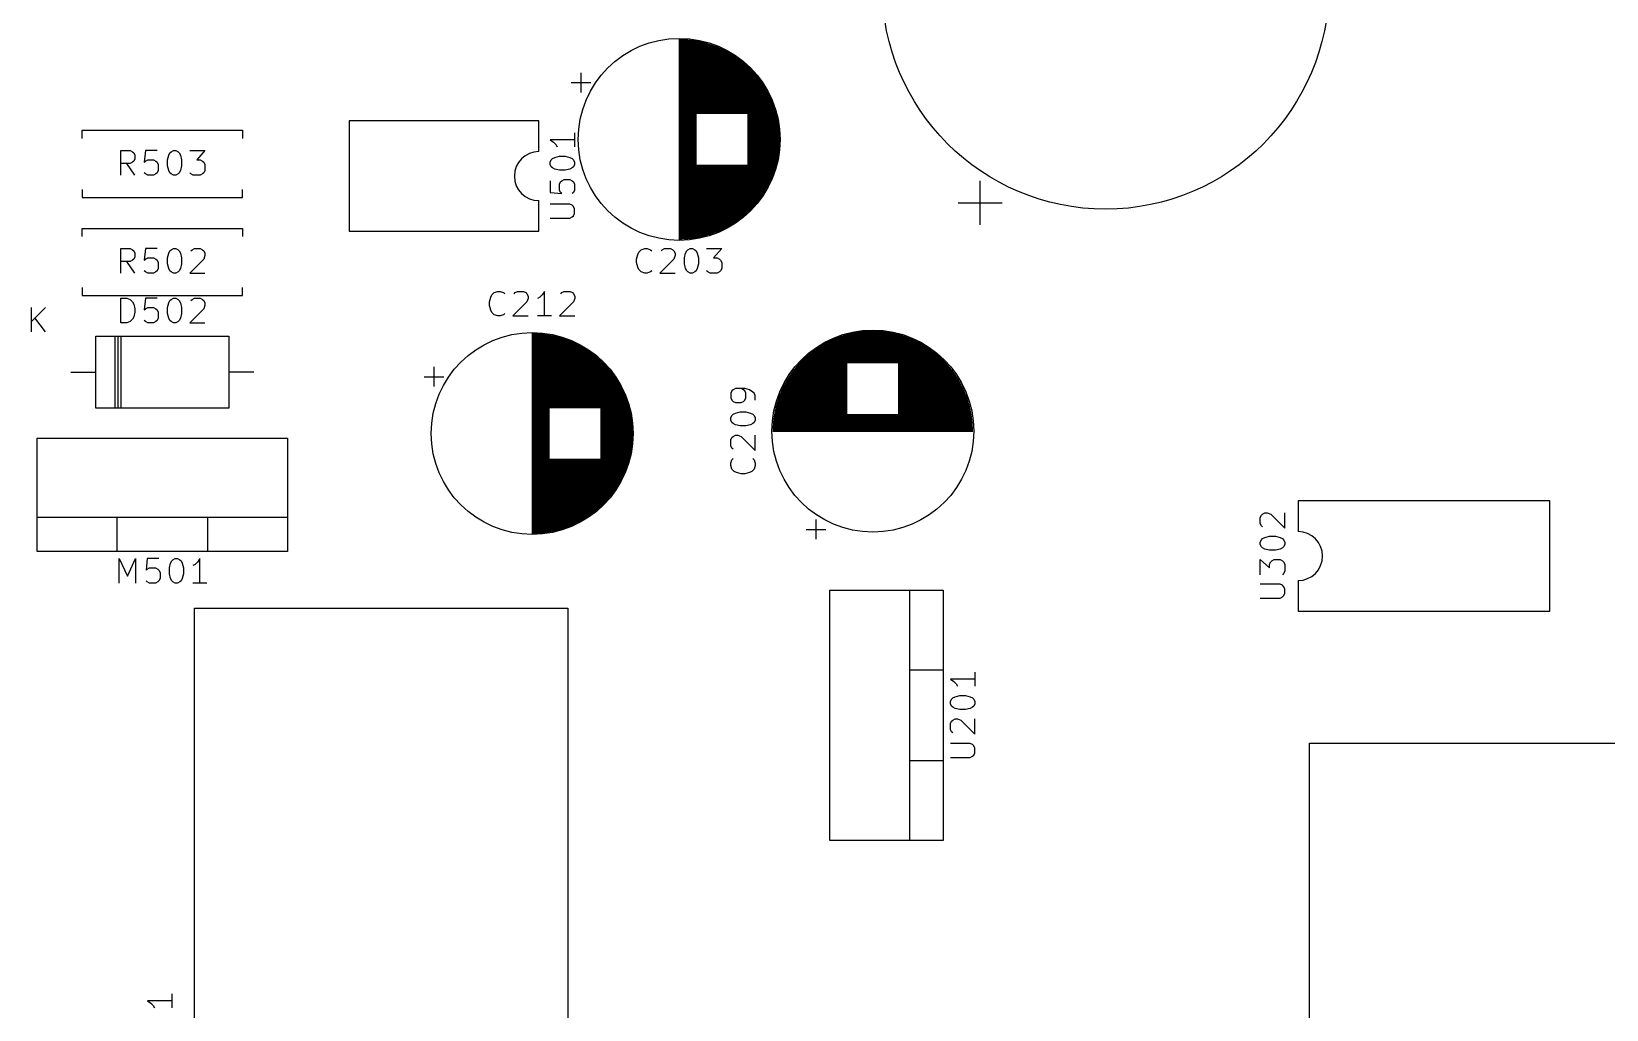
# Model space of a CAD drawing. Header units: millimetres. Extents: x 103 to 306, y -210 to -79.
# Drawn here: x 165.7 to 229.9, y -170 to -130.1 of the extents above; entities that cross this region are included whole.
import ezdxf

# ---------------------------------------------------------------- set-up
doc = ezdxf.new("R2010")
doc.units = ezdxf.units.MM
doc.layers.add('F.Silkscreen', color=41, linetype='CONTINUOUS', true_color=0xf2eda1)

msp = doc.modelspace()

# ---------------------------------------------------------------- linework, layer by layer
at = {"layer": 'F.Silkscreen', "linetype": 'CONTINUOUS'}
for p, q in [((192.0973, -130.42), (192.0973, -138.58)), ((192.1373, -130.42), (192.1373, -138.58)), ((192.1773, -130.421), (192.1773, -138.579)), ((192.2173, -130.422), (192.2173, -138.578)), ((192.2573, -130.423), (192.2573, -138.577)), ((192.2973, -130.425), (192.2973, -138.575)), ((192.3373, -130.427), (192.3373, -138.573)), ((192.3773, -130.43), (192.3773, -138.57)), ((192.4173, -130.432), (192.4173, -138.568)), ((192.4573, -130.436), (192.4573, -138.564)), ((192.4973, -130.439), (192.4973, -138.561)), ((192.5373, -130.444), (192.5373, -138.556)), ((192.5773, -130.448), (192.5773, -138.552)), ((192.6173, -130.453), (192.6173, -138.547)), ((192.6573, -130.458), (192.6573, -138.542)), ((192.6973, -130.464), (192.6973, -138.536)), ((192.7373, -130.47), (192.7373, -138.53)), ((192.7773, -130.477), (192.7773, -138.523)), ((192.8173, -130.483), (192.8173, -133.46)), ((192.8573, -130.491), (192.8573, -133.46)), ((192.8973, -130.498), (192.8973, -133.46)), ((192.9373, -130.507), (192.9373, -133.46)), ((192.9773, -130.515), (192.9773, -133.46)), ((193.0173, -130.524), (193.0173, -133.46)), ((193.0573, -130.533), (193.0573, -133.46)), ((193.0973, -130.543), (193.0973, -133.46)), ((193.1373, -130.553), (193.1373, -133.46)), ((193.1773, -130.564), (193.1773, -133.46)), ((193.2173, -130.575), (193.2173, -133.46)), ((193.2573, -130.587), (193.2573, -133.46)), ((193.2973, -130.599), (193.2973, -133.46)), ((193.3373, -130.611), (193.3373, -133.46)), ((193.3773, -130.624), (193.3773, -133.46)), ((193.4173, -130.637), (193.4173, -133.46)), ((193.4573, -130.651), (193.4573, -133.46)), ((193.4973, -130.665), (193.4973, -133.46)), ((193.5373, -130.68), (193.5373, -133.46)), ((193.5773, -130.695), (193.5773, -133.46)), ((193.6173, -130.711), (193.6173, -133.46)), ((193.6573, -130.727), (193.6573, -133.46)), ((193.6973, -130.743), (193.6973, -133.46)), ((193.7373, -130.76), (193.7373, -133.46)), ((193.7773, -130.778), (193.7773, -133.46)), ((193.8173, -130.796), (193.8173, -133.46)), ((193.8573, -130.815), (193.8573, -133.46)), ((193.8973, -130.834), (193.8973, -133.46)), ((193.9373, -130.854), (193.9373, -133.46)), ((193.9773, -130.874), (193.9773, -133.46)), ((194.0173, -130.895), (194.0173, -133.46)), ((194.0573, -130.916), (194.0573, -133.46)), ((194.0973, -130.938), (194.0973, -133.46)), ((194.1373, -130.961), (194.1373, -133.46)), ((194.1773, -130.984), (194.1773, -133.46)), ((194.2173, -131.007), (194.2173, -133.46)), ((194.2573, -131.032), (194.2573, -133.46)), ((194.2973, -131.057), (194.2973, -133.46)), ((194.3373, -131.082), (194.3373, -133.46)), ((194.3773, -131.108), (194.3773, -133.46)), ((194.4173, -131.135), (194.4173, -133.46)), ((188.087602, -131.785), (188.087602, -132.585)), ((194.4573, -131.163), (194.4573, -133.46)), ((194.4973, -131.191), (194.4973, -133.46)), ((194.5373, -131.22), (194.5373, -133.46)), ((194.5773, -131.25), (194.5773, -133.46)), ((194.6173, -131.281), (194.6173, -133.46)), ((194.6573, -131.312), (194.6573, -133.46)), ((194.6973, -131.344), (194.6973, -133.46)), ((194.7373, -131.377), (194.7373, -133.46)), ((194.7773, -131.411), (194.7773, -133.46)), ((194.8173, -131.445), (194.8173, -133.46)), ((194.8573, -131.481), (194.8573, -133.46)), ((194.8973, -131.518), (194.8973, -137.482)), ((194.9373, -131.555), (194.9373, -137.445)), ((194.9773, -131.594), (194.9773, -137.406)), ((195.0173, -131.633), (195.0173, -137.367)), ((195.0573, -131.674), (195.0573, -137.326)), ((195.0973, -131.716), (195.0973, -137.284)), ((195.1373, -131.759), (195.1373, -137.241)), ((187.687602, -132.185), (188.487602, -132.185)), ((195.1773, -131.804), (195.1773, -137.196)), ((195.2173, -131.849), (195.2173, -137.151)), ((195.2573, -131.896), (195.2573, -137.104)), ((195.2973, -131.945), (195.2973, -137.055)), ((195.3373, -131.995), (195.3373, -137.005)), ((195.3773, -132.047), (195.3773, -136.953)), ((195.4173, -132.1), (195.4173, -136.9)), ((195.4573, -132.156), (195.4573, -136.844)), ((195.4973, -132.213), (195.4973, -136.787)), ((195.5373, -132.273), (195.5373, -136.727)), ((195.5773, -132.335), (195.5773, -136.665)), ((195.6173, -132.399), (195.6173, -136.601)), ((195.6573, -132.466), (195.6573, -136.534)), ((195.6973, -132.536), (195.6973, -136.464)), ((195.7373, -132.61), (195.7373, -136.39)), ((195.7773, -132.687), (195.7773, -136.313)), ((195.8173, -132.769), (195.8173, -136.231)), ((195.8573, -132.856), (195.8573, -136.144)), ((195.8973, -132.948), (195.8973, -136.052)), ((195.9373, -133.047), (195.9373, -135.953)), ((195.9773, -133.154), (195.9773, -135.846)), ((196.0173, -133.272), (196.0173, -135.728)), ((196.0573, -133.403), (196.0573, -135.597)), ((196.0973, -133.553), (196.0973, -135.447)), ((167.73, -134.13), (174.27, -134.13)), ((167.73, -134.46), (167.73, -134.13)), ((174.27, -134.13), (174.27, -134.46)), ((178.63, -133.75), (178.63, -138.25)), ((186.37, -133.75), (178.63, -133.75)), ((186.37, -135), (186.37, -133.75)), ((187.824819, -134.238095), (187.824819, -134.809523)), ((196.1373, -133.732), (196.1373, -135.268)), ((196.1773, -133.967), (196.1773, -135.033)), ((169.309524, -135.954819), (169.309524, -134.954819)), ((169.309524, -134.954819), (169.690476, -134.954819)), ((169.690476, -134.954819), (169.785714, -135.002438)), ((169.785714, -135.002438), (169.833333, -135.050057)), ((170.309524, -134.954819), (170.261905, -135.431009)), ((170.785714, -134.954819), (170.309524, -134.954819)), ((171.309524, -135.050057), (171.357143, -135.002438)), ((171.357143, -135.002438), (171.452381, -134.954819)), ((171.452381, -134.954819), (171.547619, -134.954819)), ((171.547619, -134.954819), (171.642857, -135.002438)), ((171.642857, -135.002438), (171.690476, -135.050057)), ((172.119048, -134.954819), (172.738095, -134.954819)), ((172.738095, -134.954819), (172.404762, -135.335771)), ((187.824819, -134.523809), (186.824819, -134.523809)), ((186.824819, -134.523809), (186.967676, -134.619047)), ((186.967676, -134.619047), (187.062914, -134.714285)), ((187.062914, -134.714285), (187.110533, -134.809523)), ((169.690476, -135.478628), (169.309524, -135.478628)), ((169.880952, -135.954819), (169.547619, -135.478628)), ((169.785714, -135.431009), (169.690476, -135.478628)), ((169.833333, -135.38339), (169.785714, -135.431009)), ((169.833333, -135.050057), (169.880952, -135.145295)), ((169.880952, -135.288152), (169.833333, -135.38339)), ((169.880952, -135.145295), (169.880952, -135.288152)), ((170.261905, -135.431009), (170.309524, -135.38339)), ((170.309524, -135.38339), (170.404762, -135.335771)), ((170.404762, -135.335771), (170.642857, -135.335771)), ((170.642857, -135.335771), (170.738095, -135.38339)), ((170.738095, -135.38339), (170.785714, -135.431009)), ((170.785714, -135.431009), (170.833333, -135.526247)), ((170.833333, -135.526247), (170.833333, -135.764342)), ((171.214286, -135.335771), (171.261905, -135.145295)), ((171.214286, -135.573866), (171.214286, -135.335771)), ((171.261905, -135.764342), (171.214286, -135.573866)), ((171.261905, -135.145295), (171.309524, -135.050057)), ((171.690476, -135.050057), (171.738095, -135.145295)), ((171.738095, -135.145295), (171.785714, -135.335771)), ((171.785714, -135.573866), (171.738095, -135.764342)), ((171.785714, -135.335771), (171.785714, -135.573866)), ((172.404762, -135.335771), (172.547619, -135.335771)), ((172.547619, -135.335771), (172.642857, -135.38339)), ((172.642857, -135.38339), (172.690476, -135.431009)), ((172.690476, -135.431009), (172.738095, -135.526247)), ((172.738095, -135.526247), (172.738095, -135.764342)), ((186.824819, -135.428571), (186.872438, -135.333333)), ((186.824819, -135.523809), (186.824819, -135.428571)), ((186.872438, -135.619047), (186.824819, -135.523809)), ((186.872438, -135.333333), (186.920057, -135.285714)), ((186.920057, -135.666666), (186.872438, -135.619047)), ((186.920057, -135.285714), (187.015295, -135.238095)), ((187.015295, -135.238095), (187.205771, -135.190476)), ((187.205771, -135.190476), (187.443866, -135.190476)), ((187.443866, -135.190476), (187.634342, -135.238095)), ((187.634342, -135.238095), (187.72958, -135.285714)), ((187.72958, -135.285714), (187.7772, -135.333333)), ((187.7772, -135.619047), (187.72958, -135.666666)), ((187.7772, -135.333333), (187.824819, -135.428571)), ((187.824819, -135.523809), (187.7772, -135.619047)), ((187.824819, -135.428571), (187.824819, -135.523809)), ((192.8173, -135.54), (192.8173, -138.517)), ((192.8573, -135.54), (192.8573, -138.509)), ((192.8973, -135.54), (192.8973, -138.502)), ((192.9373, -135.54), (192.9373, -138.493)), ((192.9773, -135.54), (192.9773, -138.485)), ((193.0173, -135.54), (193.0173, -138.476)), ((193.0573, -135.54), (193.0573, -138.467)), ((193.0973, -135.54), (193.0973, -138.457)), ((193.1373, -135.54), (193.1373, -138.447)), ((193.1773, -135.54), (193.1773, -138.436)), ((193.2173, -135.54), (193.2173, -138.425)), ((193.2573, -135.54), (193.2573, -138.413)), ((193.2973, -135.54), (193.2973, -138.401)), ((193.3373, -135.54), (193.3373, -138.389)), ((193.3773, -135.54), (193.3773, -138.376)), ((193.4173, -135.54), (193.4173, -138.363)), ((193.4573, -135.54), (193.4573, -138.349)), ((193.4973, -135.54), (193.4973, -138.335)), ((193.5373, -135.54), (193.5373, -138.32)), ((193.5773, -135.54), (193.5773, -138.305)), ((193.6173, -135.54), (193.6173, -138.289)), ((193.6573, -135.54), (193.6573, -138.273)), ((193.6973, -135.54), (193.6973, -138.257)), ((193.7373, -135.54), (193.7373, -138.24)), ((193.7773, -135.54), (193.7773, -138.222)), ((193.8173, -135.54), (193.8173, -138.204)), ((193.8573, -135.54), (193.8573, -138.185)), ((193.8973, -135.54), (193.8973, -138.166)), ((193.9373, -135.54), (193.9373, -138.146)), ((193.9773, -135.54), (193.9773, -138.126)), ((194.0173, -135.54), (194.0173, -138.105)), ((194.0573, -135.54), (194.0573, -138.084)), ((194.0973, -135.54), (194.0973, -138.062)), ((194.1373, -135.54), (194.1373, -138.039)), ((194.1773, -135.54), (194.1773, -138.016)), ((194.2173, -135.54), (194.2173, -137.993)), ((194.2573, -135.54), (194.2573, -137.968)), ((194.2973, -135.54), (194.2973, -137.943)), ((194.3373, -135.54), (194.3373, -137.918)), ((194.3773, -135.54), (194.3773, -137.892)), ((194.4173, -135.54), (194.4173, -137.865)), ((194.4573, -135.54), (194.4573, -137.837)), ((194.4973, -135.54), (194.4973, -137.809)), ((194.5373, -135.54), (194.5373, -137.78)), ((194.5773, -135.54), (194.5773, -137.75)), ((194.6173, -135.54), (194.6173, -137.719)), ((194.6573, -135.54), (194.6573, -137.688)), ((194.6973, -135.54), (194.6973, -137.656)), ((194.7373, -135.54), (194.7373, -137.623)), ((194.7773, -135.54), (194.7773, -137.589)), ((194.8173, -135.54), (194.8173, -137.555)), ((194.8573, -135.54), (194.8573, -137.519)), ((170.309524, -135.9072), (170.261905, -135.85958)), ((170.404762, -135.954819), (170.309524, -135.9072)), ((170.642857, -135.954819), (170.404762, -135.954819)), ((170.738095, -135.9072), (170.642857, -135.954819)), ((170.785714, -135.85958), (170.738095, -135.9072)), ((170.833333, -135.764342), (170.785714, -135.85958)), ((171.309524, -135.85958), (171.261905, -135.764342)), ((171.357143, -135.9072), (171.309524, -135.85958)), ((171.452381, -135.954819), (171.357143, -135.9072)), ((171.547619, -135.954819), (171.452381, -135.954819)), ((171.642857, -135.9072), (171.547619, -135.954819)), ((171.690476, -135.85958), (171.642857, -135.9072)), ((171.738095, -135.764342), (171.690476, -135.85958)), ((172.166667, -135.9072), (172.119048, -135.85958)), ((172.261905, -135.954819), (172.166667, -135.9072)), ((172.547619, -135.954819), (172.261905, -135.954819)), ((172.642857, -135.9072), (172.547619, -135.954819)), ((172.690476, -135.85958), (172.642857, -135.9072)), ((172.738095, -135.764342), (172.690476, -135.85958)), ((186.824819, -136.190476), (186.824819, -136.666666)), ((187.015295, -135.714285), (186.920057, -135.666666)), ((187.205771, -135.761904), (187.015295, -135.714285)), ((187.443866, -135.761904), (187.205771, -135.761904)), ((187.205771, -136.333333), (187.25339, -136.238095)), ((187.25339, -136.238095), (187.301009, -136.190476)), ((187.301009, -136.190476), (187.396247, -136.142857)), ((187.396247, -136.142857), (187.634342, -136.142857)), ((187.634342, -135.714285), (187.443866, -135.761904)), ((187.72958, -135.666666), (187.634342, -135.714285)), ((187.634342, -136.142857), (187.72958, -136.190476)), ((187.72958, -136.190476), (187.7772, -136.238095)), ((187.7772, -136.238095), (187.824819, -136.333333)), ((204.385, -137.98724), (204.385, -136.18724)), ((167.73, -136.54), (167.73, -136.87)), ((167.73, -136.87), (174.27, -136.87)), ((174.27, -136.87), (174.27, -136.54)), ((186.824819, -136.666666), (187.301009, -136.714285)), ((187.205771, -136.571428), (187.205771, -136.333333)), ((187.25339, -136.666666), (187.205771, -136.571428)), ((187.301009, -136.714285), (187.25339, -136.666666)), ((187.7772, -136.666666), (187.72958, -136.714285)), ((187.824819, -136.571428), (187.7772, -136.666666)), ((187.824819, -136.333333), (187.824819, -136.571428)), ((186.37, -138.25), (186.37, -137)), ((187.634342, -137.142857), (186.824819, -137.142857)), ((187.72958, -137.190476), (187.634342, -137.142857)), ((187.7772, -137.238095), (187.72958, -137.190476)), ((187.824819, -137.333333), (187.7772, -137.238095)), ((187.7772, -137.619047), (187.824819, -137.523809)), ((187.824819, -137.523809), (187.824819, -137.333333)), ((203.485, -137.08724), (205.285, -137.08724)), ((167.73, -138.13), (174.27, -138.13)), ((167.73, -138.46), (167.73, -138.13)), ((174.27, -138.13), (174.27, -138.46)), ((186.824819, -137.714285), (187.634342, -137.714285)), ((187.634342, -137.714285), (187.72958, -137.666666)), ((187.72958, -137.666666), (187.7772, -137.619047)), ((178.63, -138.25), (186.37, -138.25)), ((169.309524, -139.954819), (169.309524, -138.954819)), ((169.309524, -138.954819), (169.690476, -138.954819)), ((169.690476, -139.478628), (169.309524, -139.478628)), ((169.880952, -139.954819), (169.547619, -139.478628)), ((169.690476, -138.954819), (169.785714, -139.002438)), ((169.785714, -139.431009), (169.690476, -139.478628)), ((169.785714, -139.002438), (169.833333, -139.050057)), ((169.833333, -139.38339), (169.785714, -139.431009)), ((169.833333, -139.050057), (169.880952, -139.145295)), ((169.880952, -139.288152), (169.833333, -139.38339)), ((169.880952, -139.145295), (169.880952, -139.288152)), ((170.309524, -138.954819), (170.261905, -139.431009)), ((170.261905, -139.431009), (170.309524, -139.38339)), ((170.785714, -138.954819), (170.309524, -138.954819)), ((170.309524, -139.38339), (170.404762, -139.335771)), ((170.404762, -139.335771), (170.642857, -139.335771)), ((170.642857, -139.335771), (170.738095, -139.38339)), ((170.738095, -139.38339), (170.785714, -139.431009)), ((170.785714, -139.431009), (170.833333, -139.526247)), ((171.214286, -139.335771), (171.261905, -139.145295)), ((171.214286, -139.573866), (171.214286, -139.335771)), ((171.261905, -139.145295), (171.309524, -139.050057)), ((171.309524, -139.050057), (171.357143, -139.002438)), ((171.357143, -139.002438), (171.452381, -138.954819)), ((171.452381, -138.954819), (171.547619, -138.954819)), ((171.547619, -138.954819), (171.642857, -139.002438)), ((171.642857, -139.002438), (171.690476, -139.050057)), ((171.690476, -139.050057), (171.738095, -139.145295)), ((171.738095, -139.145295), (171.785714, -139.335771)), ((171.785714, -139.335771), (171.785714, -139.573866)), ((172.690476, -139.38339), (172.119048, -139.954819)), ((172.166667, -139.050057), (172.214286, -139.002438)), ((172.214286, -139.002438), (172.309524, -138.954819)), ((172.309524, -138.954819), (172.547619, -138.954819)), ((172.547619, -138.954819), (172.642857, -139.002438)), ((172.642857, -139.002438), (172.690476, -139.050057)), ((172.690476, -139.050057), (172.738095, -139.145295)), ((172.738095, -139.240533), (172.690476, -139.38339)), ((172.738095, -139.145295), (172.738095, -139.240533)), ((190.359205, -139.38339), (190.406824, -139.192914)), ((190.359205, -139.526247), (190.359205, -139.38339)), ((190.406824, -139.192914), (190.454443, -139.097676)), ((190.454443, -139.097676), (190.549681, -139.002438)), ((190.549681, -139.002438), (190.692538, -138.954819)), ((190.692538, -138.954819), (190.787776, -138.954819)), ((190.787776, -138.954819), (190.930633, -139.002438)), ((190.930633, -139.002438), (190.978252, -139.050057)), ((191.883014, -139.38339), (191.311586, -139.954819)), ((191.359205, -139.050057), (191.406824, -139.002438)), ((191.406824, -139.002438), (191.502062, -138.954819)), ((191.502062, -138.954819), (191.740157, -138.954819)), ((191.740157, -138.954819), (191.835395, -139.002438)), ((191.835395, -139.002438), (191.883014, -139.050057)), ((191.883014, -139.050057), (191.930633, -139.145295)), ((191.930633, -139.240533), (191.883014, -139.38339)), ((191.930633, -139.145295), (191.930633, -139.240533)), ((192.311586, -139.335771), (192.359205, -139.145295)), ((192.311586, -139.573866), (192.311586, -139.335771)), ((192.359205, -139.145295), (192.406824, -139.050057)), ((192.406824, -139.050057), (192.454443, -139.002438)), ((192.454443, -139.002438), (192.549681, -138.954819)), ((192.549681, -138.954819), (192.644919, -138.954819)), ((192.644919, -138.954819), (192.740157, -139.002438)), ((192.740157, -139.002438), (192.787776, -139.050057)), ((192.787776, -139.050057), (192.835395, -139.145295)), ((192.835395, -139.145295), (192.883014, -139.335771)), ((192.883014, -139.335771), (192.883014, -139.573866)), ((193.216348, -138.954819), (193.835395, -138.954819)), ((193.835395, -138.954819), (193.502062, -139.335771)), ((193.502062, -139.335771), (193.644919, -139.335771)), ((193.644919, -139.335771), (193.740157, -139.38339)), ((193.740157, -139.38339), (193.787776, -139.431009)), ((193.787776, -139.431009), (193.835395, -139.526247)), ((170.309524, -139.9072), (170.261905, -139.85958)), ((170.404762, -139.954819), (170.309524, -139.9072)), ((170.642857, -139.954819), (170.404762, -139.954819)), ((170.738095, -139.9072), (170.642857, -139.954819)), ((170.785714, -139.85958), (170.738095, -139.9072)), ((170.833333, -139.764342), (170.785714, -139.85958)), ((170.833333, -139.526247), (170.833333, -139.764342)), ((171.261905, -139.764342), (171.214286, -139.573866)), ((171.309524, -139.85958), (171.261905, -139.764342)), ((171.357143, -139.9072), (171.309524, -139.85958)), ((171.452381, -139.954819), (171.357143, -139.9072)), ((171.547619, -139.954819), (171.452381, -139.954819)), ((171.642857, -139.9072), (171.547619, -139.954819)), ((171.690476, -139.85958), (171.642857, -139.9072)), ((171.738095, -139.764342), (171.690476, -139.85958)), ((171.785714, -139.573866), (171.738095, -139.764342)), ((172.119048, -139.954819), (172.738095, -139.954819)), ((190.406824, -139.716723), (190.359205, -139.526247)), ((190.454443, -139.811961), (190.406824, -139.716723)), ((190.549681, -139.9072), (190.454443, -139.811961)), ((190.692538, -139.954819), (190.549681, -139.9072)), ((190.787776, -139.954819), (190.692538, -139.954819)), ((190.930633, -139.9072), (190.787776, -139.954819)), ((190.978252, -139.85958), (190.930633, -139.9072)), ((191.311586, -139.954819), (191.930633, -139.954819)), ((192.359205, -139.764342), (192.311586, -139.573866)), ((192.406824, -139.85958), (192.359205, -139.764342)), ((192.454443, -139.9072), (192.406824, -139.85958)), ((192.549681, -139.954819), (192.454443, -139.9072)), ((192.644919, -139.954819), (192.549681, -139.954819)), ((192.740157, -139.9072), (192.644919, -139.954819)), ((192.787776, -139.85958), (192.740157, -139.9072)), ((192.835395, -139.764342), (192.787776, -139.85958)), ((192.883014, -139.573866), (192.835395, -139.764342)), ((193.263967, -139.9072), (193.216348, -139.85958)), ((193.359205, -139.954819), (193.263967, -139.9072)), ((193.644919, -139.954819), (193.359205, -139.954819)), ((193.740157, -139.9072), (193.644919, -139.954819)), ((193.787776, -139.85958), (193.740157, -139.9072)), ((193.835395, -139.764342), (193.787776, -139.85958)), ((193.835395, -139.526247), (193.835395, -139.764342)), ((167.73, -140.54), (167.73, -140.87)), ((174.27, -140.87), (174.27, -140.54)), ((184.454443, -140.847676), (184.549681, -140.752438)), ((184.549681, -140.752438), (184.692538, -140.704819)), ((184.692538, -140.704819), (184.787776, -140.704819)), ((184.787776, -140.704819), (184.930633, -140.752438)), ((184.930633, -140.752438), (184.978252, -140.800057)), ((185.359205, -140.800057), (185.406824, -140.752438)), ((185.406824, -140.752438), (185.502062, -140.704819)), ((185.502062, -140.704819), (185.740157, -140.704819)), ((185.740157, -140.704819), (185.835395, -140.752438)), ((185.835395, -140.752438), (185.883014, -140.800057)), ((186.5973, -140.704819), (186.502062, -140.847676)), ((186.5973, -141.704819), (186.5973, -140.704819)), ((187.263967, -140.800057), (187.311586, -140.752438)), ((187.311586, -140.752438), (187.406824, -140.704819)), ((187.406824, -140.704819), (187.644919, -140.704819)), ((187.644919, -140.704819), (187.740157, -140.752438)), ((187.740157, -140.752438), (187.787776, -140.800057)), ((165.658095, -142.354819), (165.658095, -141.354819)), ((166.229523, -141.354819), (165.658095, -141.926247)), ((167.73, -140.87), (174.27, -140.87)), ((169.309524, -141.984819), (169.309524, -140.984819)), ((169.309524, -140.984819), (169.547619, -140.984819)), ((169.547619, -140.984819), (169.690476, -141.032438)), ((169.690476, -141.032438), (169.785714, -141.127676)), ((169.785714, -141.127676), (169.833333, -141.222914)), ((169.833333, -141.222914), (169.880952, -141.41339)), ((169.880952, -141.41339), (169.880952, -141.556247)), ((170.309524, -140.984819), (170.261905, -141.461009)), ((170.261905, -141.461009), (170.309524, -141.41339)), ((170.785714, -140.984819), (170.309524, -140.984819)), ((170.309524, -141.41339), (170.404762, -141.365771)), ((170.404762, -141.365771), (170.642857, -141.365771)), ((170.642857, -141.365771), (170.738095, -141.41339)), ((170.738095, -141.41339), (170.785714, -141.461009)), ((171.214286, -141.365771), (171.261905, -141.175295)), ((171.214286, -141.603866), (171.214286, -141.365771)), ((171.261905, -141.175295), (171.309524, -141.080057)), ((171.309524, -141.080057), (171.357143, -141.032438)), ((171.357143, -141.032438), (171.452381, -140.984819)), ((171.452381, -140.984819), (171.547619, -140.984819)), ((171.547619, -140.984819), (171.642857, -141.032438)), ((171.642857, -141.032438), (171.690476, -141.080057)), ((171.690476, -141.080057), (171.738095, -141.175295)), ((171.738095, -141.175295), (171.785714, -141.365771)), ((171.785714, -141.365771), (171.785714, -141.603866)), ((172.690476, -141.41339), (172.119048, -141.984819)), ((172.166667, -141.080057), (172.214286, -141.032438)), ((172.214286, -141.032438), (172.309524, -140.984819)), ((172.309524, -140.984819), (172.547619, -140.984819)), ((172.547619, -140.984819), (172.642857, -141.032438)), ((172.642857, -141.032438), (172.690476, -141.080057)), ((172.690476, -141.080057), (172.738095, -141.175295)), ((172.738095, -141.270533), (172.690476, -141.41339)), ((172.738095, -141.175295), (172.738095, -141.270533)), ((184.359205, -141.13339), (184.406824, -140.942914)), ((184.359205, -141.276247), (184.359205, -141.13339)), ((184.406824, -141.466723), (184.359205, -141.276247)), ((184.406824, -140.942914), (184.454443, -140.847676)), ((185.883014, -141.13339), (185.311586, -141.704819)), ((185.883014, -140.800057), (185.930633, -140.895295)), ((185.930633, -140.990533), (185.883014, -141.13339)), ((185.930633, -140.895295), (185.930633, -140.990533)), ((186.406824, -140.942914), (186.311586, -140.990533)), ((186.502062, -140.847676), (186.406824, -140.942914)), ((187.787776, -141.13339), (187.216348, -141.704819)), ((187.787776, -140.800057), (187.835395, -140.895295)), ((187.835395, -140.990533), (187.787776, -141.13339)), ((187.835395, -140.895295), (187.835395, -140.990533)), ((166.229523, -142.354819), (165.800952, -141.78339)), ((169.547619, -141.984819), (169.309524, -141.984819)), ((169.690476, -141.9372), (169.547619, -141.984819)), ((169.785714, -141.841961), (169.690476, -141.9372)), ((169.833333, -141.746723), (169.785714, -141.841961)), ((169.880952, -141.556247), (169.833333, -141.746723)), ((170.309524, -141.9372), (170.261905, -141.88958)), ((170.404762, -141.984819), (170.309524, -141.9372)), ((170.642857, -141.984819), (170.404762, -141.984819)), ((170.738095, -141.9372), (170.642857, -141.984819)), ((170.785714, -141.88958), (170.738095, -141.9372)), ((170.785714, -141.461009), (170.833333, -141.556247)), ((170.833333, -141.794342), (170.785714, -141.88958)), ((170.833333, -141.556247), (170.833333, -141.794342)), ((171.261905, -141.794342), (171.214286, -141.603866)), ((171.309524, -141.88958), (171.261905, -141.794342)), ((171.357143, -141.9372), (171.309524, -141.88958)), ((171.452381, -141.984819), (171.357143, -141.9372)), ((171.547619, -141.984819), (171.452381, -141.984819)), ((171.642857, -141.9372), (171.547619, -141.984819)), ((171.690476, -141.88958), (171.642857, -141.9372)), ((171.738095, -141.794342), (171.690476, -141.88958)), ((171.785714, -141.603866), (171.738095, -141.794342)), ((172.119048, -141.984819), (172.738095, -141.984819)), ((184.454443, -141.561961), (184.406824, -141.466723)), ((184.549681, -141.6572), (184.454443, -141.561961)), ((184.692538, -141.704819), (184.549681, -141.6572)), ((184.787776, -141.704819), (184.692538, -141.704819)), ((184.930633, -141.6572), (184.787776, -141.704819)), ((184.978252, -141.60958), (184.930633, -141.6572)), ((185.311586, -141.704819), (185.930633, -141.704819)), ((186.883014, -141.704819), (186.311586, -141.704819)), ((187.216348, -141.704819), (187.835395, -141.704819)), ((168.28, -142.53), (173.72, -142.53)), ((168.28, -145.47), (168.28, -142.53)), ((169.06, -142.53), (169.06, -145.47)), ((169.18, -142.53), (169.18, -145.47)), ((169.3, -142.53), (169.3, -145.47)), ((173.72, -142.53), (173.72, -145.47)), ((186.0973, -142.42), (186.0973, -150.58)), ((186.1373, -142.42), (186.1373, -150.58)), ((186.1773, -142.421), (186.1773, -150.579)), ((186.2173, -142.422), (186.2173, -150.578)), ((186.2573, -142.423), (186.2573, -150.577)), ((186.2973, -142.425), (186.2973, -150.575)), ((186.3373, -142.427), (186.3373, -150.573)), ((186.3773, -142.43), (186.3773, -150.57)), ((186.4173, -142.432), (186.4173, -150.568)), ((186.4573, -142.436), (186.4573, -150.564)), ((186.4973, -142.439), (186.4973, -150.561)), ((186.5373, -142.444), (186.5373, -150.556)), ((186.5773, -142.448), (186.5773, -150.552)), ((186.6173, -142.453), (186.6173, -150.547)), ((186.6573, -142.458), (186.6573, -150.542)), ((186.6973, -142.464), (186.6973, -150.536)), ((186.7373, -142.47), (186.7373, -150.53)), ((186.7773, -142.477), (186.7773, -150.523)), ((186.8173, -142.483), (186.8173, -145.46)), ((186.8573, -142.491), (186.8573, -145.46)), ((186.8973, -142.498), (186.8973, -145.46)), ((186.9373, -142.507), (186.9373, -145.46)), ((186.9773, -142.515), (186.9773, -145.46)), ((187.0173, -142.524), (187.0173, -145.46)), ((187.0573, -142.533), (187.0573, -145.46)), ((187.0973, -142.543), (187.0973, -145.46)), ((187.1373, -142.553), (187.1373, -145.46)), ((187.1773, -142.564), (187.1773, -145.46)), ((187.2173, -142.575), (187.2173, -145.46)), ((187.2573, -142.587), (187.2573, -145.46)), ((187.2973, -142.599), (187.2973, -145.46)), ((187.3373, -142.611), (187.3373, -145.46)), ((187.3773, -142.624), (187.3773, -145.46)), ((187.4173, -142.637), (187.4173, -145.46)), ((187.4573, -142.651), (187.4573, -145.46)), ((187.4973, -142.665), (187.4973, -145.46)), ((187.5373, -142.68), (187.5373, -145.46)), ((187.5773, -142.695), (187.5773, -145.46)), ((187.6173, -142.711), (187.6173, -145.46)), ((187.6573, -142.727), (187.6573, -145.46)), ((198.187, -142.7227), (201.813, -142.7227)), ((198.269, -142.6827), (201.731, -142.6827)), ((198.356, -142.6427), (201.644, -142.6427)), ((198.448, -142.6027), (201.552, -142.6027)), ((198.547, -142.5627), (201.453, -142.5627)), ((198.654, -142.5227), (201.346, -142.5227)), ((198.772, -142.4827), (201.228, -142.4827)), ((198.903, -142.4427), (201.097, -142.4427)), ((199.053, -142.4027), (200.947, -142.4027)), ((199.232, -142.3627), (200.768, -142.3627)), ((199.467, -142.3227), (200.533, -142.3227)), ((187.6973, -142.743), (187.6973, -145.46)), ((187.7373, -142.76), (187.7373, -145.46)), ((187.7773, -142.778), (187.7773, -145.46)), ((187.8173, -142.796), (187.8173, -145.46)), ((187.8573, -142.815), (187.8573, -145.46)), ((187.8973, -142.834), (187.8973, -145.46)), ((187.9373, -142.854), (187.9373, -145.46)), ((187.9773, -142.874), (187.9773, -145.46)), ((188.0173, -142.895), (188.0173, -145.46)), ((188.0573, -142.916), (188.0573, -145.46)), ((188.0973, -142.938), (188.0973, -145.46)), ((188.1373, -142.961), (188.1373, -145.46)), ((188.1773, -142.984), (188.1773, -145.46)), ((188.2173, -143.007), (188.2173, -145.46)), ((188.2573, -143.032), (188.2573, -145.46)), ((188.2973, -143.057), (188.2973, -145.46)), ((188.3373, -143.082), (188.3373, -145.46)), ((188.3773, -143.108), (188.3773, -145.46)), ((188.4173, -143.135), (188.4173, -145.46)), ((188.4573, -143.163), (188.4573, -145.46)), ((188.4973, -143.191), (188.4973, -145.46)), ((188.5373, -143.22), (188.5373, -145.46)), ((188.5773, -143.25), (188.5773, -145.46)), ((188.6173, -143.281), (188.6173, -145.46)), ((188.6573, -143.312), (188.6573, -145.46)), ((188.6973, -143.344), (188.6973, -145.46)), ((197.259, -143.3627), (202.741, -143.3627)), ((197.304, -143.3227), (202.696, -143.3227)), ((197.349, -143.2827), (202.651, -143.2827)), ((197.396, -143.2427), (202.604, -143.2427)), ((197.445, -143.2027), (202.555, -143.2027)), ((197.495, -143.1627), (202.505, -143.1627)), ((197.547, -143.1227), (202.453, -143.1227)), ((197.6, -143.0827), (202.4, -143.0827)), ((197.656, -143.0427), (202.344, -143.0427)), ((197.713, -143.0027), (202.287, -143.0027)), ((197.773, -142.9627), (202.227, -142.9627)), ((197.835, -142.9227), (202.165, -142.9227)), ((197.899, -142.8827), (202.101, -142.8827)), ((197.966, -142.8427), (202.034, -142.8427)), ((198.036, -142.8027), (201.964, -142.8027)), ((198.11, -142.7627), (201.89, -142.7627)), ((167.26, -144), (168.28, -144)), ((174.74, -144), (173.72, -144)), ((182.087602, -143.785), (182.087602, -144.585)), ((188.7373, -143.377), (188.7373, -145.46)), ((188.7773, -143.411), (188.7773, -145.46)), ((188.8173, -143.445), (188.8173, -145.46)), ((188.8573, -143.481), (188.8573, -145.46)), ((188.8973, -143.518), (188.8973, -149.482)), ((188.9373, -143.555), (188.9373, -149.445)), ((188.9773, -143.594), (188.9773, -149.406)), ((189.0173, -143.633), (189.0173, -149.367)), ((189.0573, -143.674), (189.0573, -149.326)), ((189.0973, -143.716), (189.0973, -149.284)), ((189.1373, -143.759), (189.1373, -149.241)), ((189.1773, -143.804), (189.1773, -149.196)), ((189.2173, -143.849), (189.2173, -149.151)), ((189.2573, -143.896), (189.2573, -149.104)), ((189.2973, -143.945), (189.2973, -149.055)), ((189.3373, -143.995), (189.3373, -149.005)), ((196.691, -144.0027), (198.96, -144.0027)), ((196.72, -143.9627), (198.96, -143.9627)), ((196.75, -143.9227), (198.96, -143.9227)), ((196.781, -143.8827), (198.96, -143.8827)), ((196.812, -143.8427), (198.96, -143.8427)), ((196.844, -143.8027), (198.96, -143.8027)), ((196.877, -143.7627), (198.96, -143.7627)), ((196.911, -143.7227), (198.96, -143.7227)), ((196.945, -143.6827), (198.96, -143.6827)), ((196.981, -143.6427), (198.96, -143.6427)), ((197.018, -143.6027), (202.982, -143.6027)), ((197.055, -143.5627), (202.945, -143.5627)), ((197.094, -143.5227), (202.906, -143.5227)), ((197.133, -143.4827), (202.867, -143.4827)), ((197.174, -143.4427), (202.826, -143.4427)), ((197.216, -143.4027), (202.784, -143.4027)), ((201.04, -143.6427), (203.019, -143.6427)), ((201.04, -143.6827), (203.055, -143.6827)), ((201.04, -143.7227), (203.089, -143.7227)), ((201.04, -143.7627), (203.123, -143.7627)), ((201.04, -143.8027), (203.156, -143.8027)), ((201.04, -143.8427), (203.188, -143.8427)), ((201.04, -143.8827), (203.219, -143.8827)), ((201.04, -143.9227), (203.25, -143.9227)), ((201.04, -143.9627), (203.28, -143.9627)), ((201.04, -144.0027), (203.309, -144.0027)), ((181.687602, -144.185), (182.487602, -144.185)), ((189.3773, -144.047), (189.3773, -148.953)), ((189.4173, -144.1), (189.4173, -148.9)), ((189.4573, -144.156), (189.4573, -148.844)), ((189.4973, -144.213), (189.4973, -148.787)), ((189.5373, -144.273), (189.5373, -148.727)), ((189.5773, -144.335), (189.5773, -148.665)), ((189.6173, -144.399), (189.6173, -148.601)), ((189.6573, -144.466), (189.6573, -148.534)), ((189.6973, -144.536), (189.6973, -148.464)), ((189.7373, -144.61), (189.7373, -148.39)), ((196.315, -144.6427), (198.96, -144.6427)), ((196.334, -144.6027), (198.96, -144.6027)), ((196.354, -144.5627), (198.96, -144.5627)), ((196.374, -144.5227), (198.96, -144.5227)), ((196.395, -144.4827), (198.96, -144.4827)), ((196.416, -144.4427), (198.96, -144.4427)), ((196.438, -144.4027), (198.96, -144.4027)), ((196.461, -144.3627), (198.96, -144.3627)), ((196.484, -144.3227), (198.96, -144.3227)), ((196.507, -144.2827), (198.96, -144.2827)), ((196.532, -144.2427), (198.96, -144.2427)), ((196.557, -144.2027), (198.96, -144.2027)), ((196.582, -144.1627), (198.96, -144.1627)), ((196.608, -144.1227), (198.96, -144.1227)), ((196.635, -144.0827), (198.96, -144.0827)), ((196.663, -144.0427), (198.96, -144.0427)), ((201.04, -144.0427), (203.337, -144.0427)), ((201.04, -144.0827), (203.365, -144.0827)), ((201.04, -144.1227), (203.392, -144.1227)), ((201.04, -144.1627), (203.418, -144.1627)), ((201.04, -144.2027), (203.443, -144.2027)), ((201.04, -144.2427), (203.468, -144.2427)), ((201.04, -144.2827), (203.493, -144.2827)), ((201.04, -144.3227), (203.516, -144.3227)), ((201.04, -144.3627), (203.539, -144.3627)), ((201.04, -144.4027), (203.562, -144.4027)), ((201.04, -144.4427), (203.584, -144.4427)), ((201.04, -144.4827), (203.605, -144.4827)), ((201.04, -144.5227), (203.626, -144.5227)), ((201.04, -144.5627), (203.646, -144.5627)), ((201.04, -144.6027), (203.666, -144.6027)), ((201.04, -144.6427), (203.685, -144.6427)), ((189.7773, -144.687), (189.7773, -148.313)), ((189.8173, -144.769), (189.8173, -148.231)), ((189.8573, -144.856), (189.8573, -148.144)), ((189.8973, -144.948), (189.8973, -148.052)), ((189.9373, -145.047), (189.9373, -147.953)), ((189.9773, -145.154), (189.9773, -147.846)), ((190.0173, -145.272), (190.0173, -147.728)), ((194.252438, -144.759842), (194.204819, -144.85508)), ((194.204819, -144.85508), (194.204819, -145.045556)), ((194.204819, -145.045556), (194.252438, -145.140794)), ((194.300057, -144.712223), (194.252438, -144.759842)), ((194.252438, -145.140794), (194.300057, -145.188413)), ((194.395295, -144.664604), (194.300057, -144.712223)), ((194.300057, -145.188413), (194.395295, -145.236032)), ((194.776247, -144.664604), (194.395295, -144.664604)), ((194.395295, -145.236032), (194.63339, -145.236032)), ((194.728628, -144.712223), (194.63339, -144.664604)), ((194.63339, -145.236032), (194.728628, -145.188413)), ((194.776247, -144.759842), (194.728628, -144.712223)), ((194.728628, -145.188413), (194.776247, -145.140794)), ((194.966723, -144.712223), (194.776247, -144.664604)), ((194.823866, -144.85508), (194.776247, -144.759842)), ((194.776247, -145.140794), (194.823866, -145.045556)), ((194.823866, -145.045556), (194.823866, -144.85508)), ((195.10958, -144.807461), (194.966723, -144.712223)), ((195.1572, -144.85508), (195.10958, -144.807461)), ((195.204819, -144.950318), (195.1572, -144.85508)), ((195.204819, -145.140794), (195.204819, -144.950318)), ((196.075, -145.2827), (198.96, -145.2827)), ((196.087, -145.2427), (198.96, -145.2427)), ((196.099, -145.2027), (198.96, -145.2027)), ((196.111, -145.1627), (198.96, -145.1627)), ((196.124, -145.1227), (198.96, -145.1227)), ((196.137, -145.0827), (198.96, -145.0827)), ((196.151, -145.0427), (198.96, -145.0427)), ((196.165, -145.0027), (198.96, -145.0027)), ((196.18, -144.9627), (198.96, -144.9627)), ((196.195, -144.9227), (198.96, -144.9227)), ((196.211, -144.8827), (198.96, -144.8827)), ((196.227, -144.8427), (198.96, -144.8427)), ((196.243, -144.8027), (198.96, -144.8027)), ((196.26, -144.7627), (198.96, -144.7627)), ((196.278, -144.7227), (198.96, -144.7227)), ((196.296, -144.6827), (198.96, -144.6827)), ((201.04, -144.6827), (203.704, -144.6827)), ((201.04, -144.7227), (203.722, -144.7227)), ((201.04, -144.7627), (203.74, -144.7627)), ((201.04, -144.8027), (203.757, -144.8027)), ((201.04, -144.8427), (203.773, -144.8427)), ((201.04, -144.8827), (203.789, -144.8827)), ((201.04, -144.9227), (203.805, -144.9227)), ((201.04, -144.9627), (203.82, -144.9627)), ((201.04, -145.0027), (203.835, -145.0027)), ((201.04, -145.0427), (203.849, -145.0427)), ((201.04, -145.0827), (203.863, -145.0827)), ((201.04, -145.1227), (203.876, -145.1227)), ((201.04, -145.1627), (203.889, -145.1627)), ((201.04, -145.2027), (203.901, -145.2027)), ((201.04, -145.2427), (203.913, -145.2427)), ((201.04, -145.2827), (203.925, -145.2827)), ((173.72, -145.47), (168.28, -145.47)), ((190.0573, -145.403), (190.0573, -147.597)), ((190.0973, -145.553), (190.0973, -147.447)), ((190.1373, -145.732), (190.1373, -147.268)), ((194.204819, -145.85508), (194.252438, -145.759842)), ((194.204819, -145.950318), (194.204819, -145.85508)), ((194.252438, -145.759842), (194.300057, -145.712223)), ((194.300057, -145.712223), (194.395295, -145.664604)), ((194.395295, -145.664604), (194.585771, -145.616985)), ((194.585771, -145.616985), (194.823866, -145.616985)), ((194.823866, -145.616985), (195.014342, -145.664604)), ((195.014342, -145.664604), (195.10958, -145.712223)), ((195.10958, -145.712223), (195.1572, -145.759842)), ((195.1572, -145.759842), (195.204819, -145.85508)), ((195.204819, -145.85508), (195.204819, -145.950318)), ((195.948, -145.9227), (204.052, -145.9227)), ((195.953, -145.8827), (204.047, -145.8827)), ((195.958, -145.8427), (204.042, -145.8427)), ((195.964, -145.8027), (204.036, -145.8027)), ((195.97, -145.7627), (204.03, -145.7627)), ((195.977, -145.7227), (204.023, -145.7227)), ((195.983, -145.6827), (198.96, -145.6827)), ((195.991, -145.6427), (198.96, -145.6427)), ((195.998, -145.6027), (198.96, -145.6027)), ((196.007, -145.5627), (198.96, -145.5627)), ((196.015, -145.5227), (198.96, -145.5227)), ((196.024, -145.4827), (198.96, -145.4827)), ((196.033, -145.4427), (198.96, -145.4427)), ((196.043, -145.4027), (198.96, -145.4027)), ((196.053, -145.3627), (198.96, -145.3627)), ((196.064, -145.3227), (198.96, -145.3227)), ((201.04, -145.3227), (203.936, -145.3227)), ((201.04, -145.3627), (203.947, -145.3627)), ((201.04, -145.4027), (203.957, -145.4027)), ((201.04, -145.4427), (203.967, -145.4427)), ((201.04, -145.4827), (203.976, -145.4827)), ((201.04, -145.5227), (203.985, -145.5227)), ((201.04, -145.5627), (203.993, -145.5627)), ((201.04, -145.6027), (204.002, -145.6027)), ((201.04, -145.6427), (204.009, -145.6427)), ((201.04, -145.6827), (204.017, -145.6827)), ((190.1773, -145.967), (190.1773, -147.033)), ((194.252438, -146.045556), (194.204819, -145.950318)), ((194.300057, -146.093175), (194.252438, -146.045556)), ((194.395295, -146.140794), (194.300057, -146.093175)), ((194.300057, -146.616985), (194.395295, -146.569366)), ((194.585771, -146.188413), (194.395295, -146.140794)), ((194.395295, -146.569366), (194.490533, -146.569366)), ((194.490533, -146.569366), (194.63339, -146.616985)), ((194.823866, -146.188413), (194.585771, -146.188413)), ((195.014342, -146.140794), (194.823866, -146.188413)), ((195.10958, -146.093175), (195.014342, -146.140794)), ((195.1572, -146.045556), (195.10958, -146.093175)), ((195.204819, -145.950318), (195.1572, -146.045556)), ((195.204819, -147.188413), (195.204819, -146.569366)), ((195.92, -146.3627), (204.08, -146.3627)), ((195.92, -146.4027), (204.08, -146.4027)), ((195.921, -146.3227), (204.079, -146.3227)), ((195.922, -146.2827), (204.078, -146.2827)), ((195.923, -146.2427), (204.077, -146.2427)), ((195.925, -146.2027), (204.075, -146.2027)), ((195.927, -146.1627), (204.073, -146.1627)), ((195.93, -146.1227), (204.07, -146.1227)), ((195.932, -146.0827), (204.068, -146.0827)), ((195.936, -146.0427), (204.064, -146.0427)), ((195.939, -146.0027), (204.061, -146.0027)), ((195.944, -145.9627), (204.056, -145.9627)), ((165.89, -146.69), (176.11, -146.69)), ((165.89, -151.31), (165.89, -146.69)), ((176.11, -146.69), (176.11, -151.31)), ((194.204819, -146.759842), (194.252438, -146.664604)), ((194.204819, -146.997937), (194.204819, -146.759842)), ((194.252438, -147.093175), (194.204819, -146.997937)), ((194.252438, -146.664604), (194.300057, -146.616985)), ((194.300057, -147.140794), (194.252438, -147.093175)), ((194.63339, -146.616985), (195.204819, -147.188413)), ((186.8173, -147.54), (186.8173, -150.517)), ((186.8573, -147.54), (186.8573, -150.509)), ((186.8973, -147.54), (186.8973, -150.502)), ((186.9373, -147.54), (186.9373, -150.493)), ((186.9773, -147.54), (186.9773, -150.485)), ((187.0173, -147.54), (187.0173, -150.476)), ((187.0573, -147.54), (187.0573, -150.467)), ((187.0973, -147.54), (187.0973, -150.457)), ((187.1373, -147.54), (187.1373, -150.447)), ((187.1773, -147.54), (187.1773, -150.436)), ((187.2173, -147.54), (187.2173, -150.425)), ((187.2573, -147.54), (187.2573, -150.413)), ((187.2973, -147.54), (187.2973, -150.401)), ((187.3373, -147.54), (187.3373, -150.389)), ((187.3773, -147.54), (187.3773, -150.376)), ((187.4173, -147.54), (187.4173, -150.363)), ((187.4573, -147.54), (187.4573, -150.349)), ((187.4973, -147.54), (187.4973, -150.335)), ((187.5373, -147.54), (187.5373, -150.32)), ((187.5773, -147.54), (187.5773, -150.305)), ((187.6173, -147.54), (187.6173, -150.289)), ((187.6573, -147.54), (187.6573, -150.273)), ((187.6973, -147.54), (187.6973, -150.257)), ((187.7373, -147.54), (187.7373, -150.24)), ((187.7773, -147.54), (187.7773, -150.222)), ((187.8173, -147.54), (187.8173, -150.204)), ((187.8573, -147.54), (187.8573, -150.185)), ((187.8973, -147.54), (187.8973, -150.166)), ((187.9373, -147.54), (187.9373, -150.146)), ((187.9773, -147.54), (187.9773, -150.126)), ((188.0173, -147.54), (188.0173, -150.105)), ((188.0573, -147.54), (188.0573, -150.084)), ((188.0973, -147.54), (188.0973, -150.062)), ((188.1373, -147.54), (188.1373, -150.039)), ((188.1773, -147.54), (188.1773, -150.016)), ((188.2173, -147.54), (188.2173, -149.993)), ((188.2573, -147.54), (188.2573, -149.968)), ((188.2973, -147.54), (188.2973, -149.943)), ((188.3373, -147.54), (188.3373, -149.918)), ((188.3773, -147.54), (188.3773, -149.892)), ((188.4173, -147.54), (188.4173, -149.865)), ((188.4573, -147.54), (188.4573, -149.837)), ((188.4973, -147.54), (188.4973, -149.809)), ((188.5373, -147.54), (188.5373, -149.78)), ((188.5773, -147.54), (188.5773, -149.75)), ((188.6173, -147.54), (188.6173, -149.719)), ((188.6573, -147.54), (188.6573, -149.688)), ((188.6973, -147.54), (188.6973, -149.656)), ((188.7373, -147.54), (188.7373, -149.623)), ((188.7773, -147.54), (188.7773, -149.589)), ((188.8173, -147.54), (188.8173, -149.555)), ((188.8573, -147.54), (188.8573, -149.519)), ((194.204819, -147.712223), (194.252438, -147.569366)), ((194.204819, -147.807461), (194.204819, -147.712223)), ((194.252438, -147.950318), (194.204819, -147.807461)), ((194.252438, -147.569366), (194.300057, -147.521747)), ((195.10958, -147.521747), (195.1572, -147.569366)), ((195.1572, -147.569366), (195.204819, -147.712223)), ((195.204819, -147.807461), (195.1572, -147.950318)), ((195.204819, -147.712223), (195.204819, -147.807461)), ((194.347676, -148.045556), (194.252438, -147.950318)), ((194.442914, -148.093175), (194.347676, -148.045556)), ((194.63339, -148.140794), (194.442914, -148.093175)), ((194.776247, -148.140794), (194.63339, -148.140794)), ((194.966723, -148.093175), (194.776247, -148.140794)), ((195.061961, -148.045556), (194.966723, -148.093175)), ((195.1572, -147.950318), (195.061961, -148.045556)), ((215.862438, -149.833333), (215.910057, -149.785714)), ((215.910057, -149.785714), (216.005295, -149.738095)), ((216.005295, -149.738095), (216.100533, -149.738095)), ((216.100533, -149.738095), (216.24339, -149.785714)), ((216.24339, -149.785714), (216.814819, -150.357142)), ((216.814819, -150.357142), (216.814819, -149.738095)), ((217.36, -149.25), (217.36, -150.5)), ((227.64, -149.25), (217.36, -149.25)), ((227.64, -153.75), (227.64, -149.25)), ((176.11, -149.93), (165.89, -149.93)), ((169.15, -151.31), (169.15, -149.93)), ((172.85, -151.31), (172.85, -149.93)), ((197.285, -150.412398), (198.085, -150.412398)), ((197.685, -150.812398), (197.685, -150.012398)), ((215.814819, -149.928571), (215.862438, -149.833333)), ((215.814819, -150.166666), (215.814819, -149.928571)), ((215.862438, -150.261904), (215.814819, -150.166666)), ((215.910057, -150.309523), (215.862438, -150.261904)), ((215.814819, -150.928571), (215.862438, -150.833333)), ((215.814819, -151.023809), (215.814819, -150.928571)), ((215.862438, -151.119047), (215.814819, -151.023809)), ((215.862438, -150.833333), (215.910057, -150.785714)), ((215.910057, -150.785714), (216.005295, -150.738095)), ((216.005295, -150.738095), (216.195771, -150.690476)), ((216.195771, -150.690476), (216.433866, -150.690476)), ((216.433866, -150.690476), (216.624342, -150.738095)), ((216.624342, -150.738095), (216.71958, -150.785714)), ((216.71958, -150.785714), (216.7672, -150.833333)), ((216.7672, -150.833333), (216.814819, -150.928571)), ((216.814819, -151.023809), (216.7672, -151.119047)), ((216.814819, -150.928571), (216.814819, -151.023809)), ((176.11, -151.31), (165.89, -151.31)), ((169.238095, -152.604819), (169.238095, -151.604819)), ((169.238095, -151.604819), (169.571428, -152.319104)), ((169.571428, -152.319104), (169.904761, -151.604819)), ((169.904761, -151.604819), (169.904761, -152.604819)), ((170.380952, -151.604819), (170.333333, -152.081009)), ((170.857142, -151.604819), (170.380952, -151.604819)), ((171.333333, -151.795295), (171.380952, -151.700057)), ((171.380952, -151.700057), (171.428571, -151.652438)), ((171.428571, -151.652438), (171.523809, -151.604819)), ((171.523809, -151.604819), (171.619047, -151.604819)), ((171.619047, -151.604819), (171.714285, -151.652438)), ((171.714285, -151.652438), (171.761904, -151.700057)), ((171.761904, -151.700057), (171.809523, -151.795295)), ((172.523809, -151.604819), (172.428571, -151.747676)), ((172.523809, -152.604819), (172.523809, -151.604819)), ((215.814819, -152.261904), (215.814819, -151.642857)), ((215.814819, -151.642857), (216.195771, -151.97619)), ((215.910057, -151.166666), (215.862438, -151.119047)), ((216.005295, -151.214285), (215.910057, -151.166666)), ((216.195771, -151.261904), (216.005295, -151.214285)), ((216.433866, -151.261904), (216.195771, -151.261904)), ((216.24339, -151.738095), (216.291009, -151.690476)), ((216.291009, -151.690476), (216.386247, -151.642857)), ((216.386247, -151.642857), (216.624342, -151.642857)), ((216.624342, -151.214285), (216.433866, -151.261904)), ((216.71958, -151.166666), (216.624342, -151.214285)), ((216.624342, -151.642857), (216.71958, -151.690476)), ((216.7672, -151.119047), (216.71958, -151.166666)), ((216.71958, -151.690476), (216.7672, -151.738095)), ((170.333333, -152.081009), (170.380952, -152.03339)), ((170.380952, -152.03339), (170.47619, -151.985771)), ((170.47619, -151.985771), (170.714285, -151.985771)), ((170.714285, -151.985771), (170.809523, -152.03339)), ((170.809523, -152.03339), (170.857142, -152.081009)), ((170.857142, -152.081009), (170.904761, -152.176247)), ((170.904761, -152.176247), (170.904761, -152.414342)), ((171.285714, -151.985771), (171.333333, -151.795295)), ((171.285714, -152.223866), (171.285714, -151.985771)), ((171.333333, -152.414342), (171.285714, -152.223866)), ((171.809523, -151.795295), (171.857142, -151.985771)), ((171.857142, -152.223866), (171.809523, -152.414342)), ((171.857142, -151.985771), (171.857142, -152.223866)), ((172.333333, -151.842914), (172.238095, -151.890533)), ((172.428571, -151.747676), (172.333333, -151.842914)), ((216.195771, -151.833333), (216.24339, -151.738095)), ((216.195771, -151.97619), (216.195771, -151.833333)), ((216.7672, -152.214285), (216.71958, -152.261904)), ((216.7672, -151.738095), (216.814819, -151.833333)), ((216.814819, -152.119047), (216.7672, -152.214285)), ((216.814819, -151.833333), (216.814819, -152.119047)), ((170.380952, -152.5572), (170.333333, -152.50958)), ((170.47619, -152.604819), (170.380952, -152.5572)), ((170.714285, -152.604819), (170.47619, -152.604819)), ((170.809523, -152.5572), (170.714285, -152.604819)), ((170.857142, -152.50958), (170.809523, -152.5572)), ((170.904761, -152.414342), (170.857142, -152.50958)), ((171.380952, -152.50958), (171.333333, -152.414342)), ((171.428571, -152.5572), (171.380952, -152.50958)), ((171.523809, -152.604819), (171.428571, -152.5572)), ((171.619047, -152.604819), (171.523809, -152.604819)), ((171.714285, -152.5572), (171.619047, -152.604819)), ((171.761904, -152.50958), (171.714285, -152.5572)), ((171.809523, -152.414342), (171.761904, -152.50958)), ((172.809523, -152.604819), (172.238095, -152.604819)), ((198.2525, -152.89), (202.8725, -152.89)), ((198.2525, -163.11), (198.2525, -152.89)), ((201.4925, -152.89), (201.4925, -163.11)), ((202.8725, -152.89), (202.8725, -163.11)), ((216.624342, -152.642857), (215.814819, -152.642857)), ((216.71958, -152.690476), (216.624342, -152.642857)), ((216.7672, -152.738095), (216.71958, -152.690476)), ((216.814819, -152.833333), (216.7672, -152.738095)), ((216.814819, -153.023809), (216.814819, -152.833333)), ((217.36, -152.5), (217.36, -153.75)), ((172.3175, -153.63), (187.5575, -153.63)), ((172.3175, -188.37), (172.3175, -153.63)), ((187.5575, -153.63), (187.5575, -188.37)), ((215.814819, -153.214285), (216.624342, -153.214285)), ((216.624342, -153.214285), (216.71958, -153.166666)), ((216.71958, -153.166666), (216.7672, -153.119047)), ((216.7672, -153.119047), (216.814819, -153.023809)), ((217.36, -153.75), (227.64, -153.75)), ((202.8725, -156.15), (201.4925, -156.15)), ((204.167319, -156.523809), (203.167319, -156.523809)), ((203.167319, -156.523809), (203.310176, -156.619047)), ((203.310176, -156.619047), (203.405414, -156.714285)), ((203.405414, -156.714285), (203.453033, -156.809523)), ((204.167319, -156.238095), (204.167319, -156.809523)), ((203.167319, -157.428571), (203.214938, -157.333333)), ((203.167319, -157.523809), (203.167319, -157.428571)), ((203.214938, -157.333333), (203.262557, -157.285714)), ((203.262557, -157.285714), (203.357795, -157.238095)), ((203.357795, -157.238095), (203.548271, -157.190476)), ((203.548271, -157.190476), (203.786366, -157.190476)), ((203.786366, -157.190476), (203.976842, -157.238095)), ((203.976842, -157.238095), (204.07208, -157.285714)), ((204.07208, -157.285714), (204.1197, -157.333333)), ((204.1197, -157.333333), (204.167319, -157.428571)), ((204.167319, -157.428571), (204.167319, -157.523809)), ((203.214938, -157.619047), (203.167319, -157.523809)), ((203.262557, -157.666666), (203.214938, -157.619047)), ((203.357795, -157.714285), (203.262557, -157.666666)), ((203.262557, -158.190476), (203.357795, -158.142857)), ((203.548271, -157.761904), (203.357795, -157.714285)), ((203.357795, -158.142857), (203.453033, -158.142857)), ((203.453033, -158.142857), (203.59589, -158.190476)), ((203.786366, -157.761904), (203.548271, -157.761904)), ((203.976842, -157.714285), (203.786366, -157.761904)), ((204.07208, -157.666666), (203.976842, -157.714285)), ((204.1197, -157.619047), (204.07208, -157.666666)), ((204.167319, -157.523809), (204.1197, -157.619047)), ((204.167319, -158.761904), (204.167319, -158.142857)), ((203.167319, -158.333333), (203.214938, -158.238095)), ((203.167319, -158.571428), (203.167319, -158.333333)), ((203.214938, -158.666666), (203.167319, -158.571428)), ((203.214938, -158.238095), (203.262557, -158.190476)), ((203.262557, -158.714285), (203.214938, -158.666666)), ((203.59589, -158.190476), (204.167319, -158.761904)), ((203.976842, -159.142857), (203.167319, -159.142857)), ((204.07208, -159.190476), (203.976842, -159.142857)), ((204.1197, -159.238095), (204.07208, -159.190476)), ((204.167319, -159.333333), (204.1197, -159.238095)), ((204.167319, -159.523809), (204.167319, -159.333333)), ((217.83, -159.13), (233.07, -159.13)), ((217.83, -193.87), (217.83, -159.13)), ((202.8725, -159.85), (201.4925, -159.85)), ((203.167319, -159.714285), (203.976842, -159.714285)), ((203.976842, -159.714285), (204.07208, -159.666666)), ((204.07208, -159.666666), (204.1197, -159.619047)), ((204.1197, -159.619047), (204.167319, -159.523809)), ((202.8725, -163.11), (198.2525, -163.11)), ((171.392319, -169.642856), (170.392319, -169.642856)), ((170.392319, -169.642856), (170.535176, -169.738094)), ((171.392319, -169.357142), (171.392319, -169.92857)), ((170.535176, -169.738094), (170.630414, -169.833332)), ((170.630414, -169.833332), (170.678033, -169.92857))]:
    msp.add_line(p, q, dxfattribs=at)
at = {"layer": 'F.Silkscreen'}
for centre, radius in [((209.5, -128.2278), 9.12), ((192.0973, -134.5), 4.12), ((186.0973, -146.5), 4.12), ((200, -146.4027), 4.12)]:
    msp.add_circle(centre, radius, dxfattribs=at)
for centre, start, end in [((186.37, -136), -270, -90), ((217.36, -151.5), -90, 90)]:
    msp.add_arc(centre, 1, start, end, dxfattribs=at)

doc.saveas('drawing.dxf')
